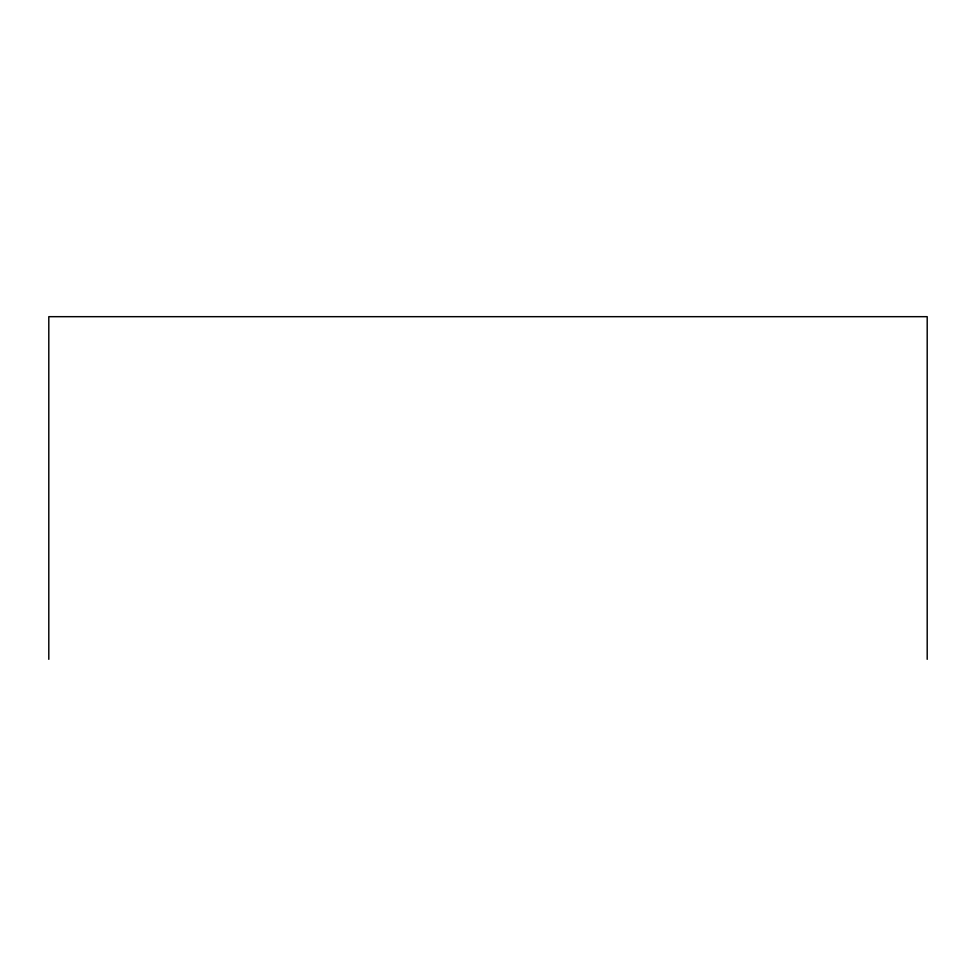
<?xml version="1.0" encoding="UTF-8"?>
<svg xmlns="http://www.w3.org/2000/svg" width="976" height="976" viewBox="0 0 976 976"><rect width="100%" height="100%" fill="white"/><g stroke="black" fill="none" stroke-linecap="round" stroke-linejoin="round"><path stroke-width="1.46" d="M927.2 659.325L927.2 316.675L48.8 316.675L48.8 659.325"/></g></svg>
